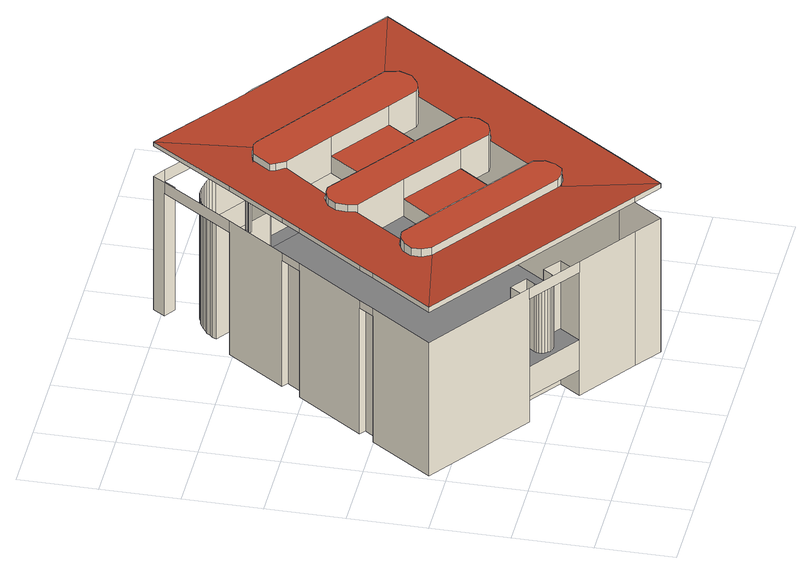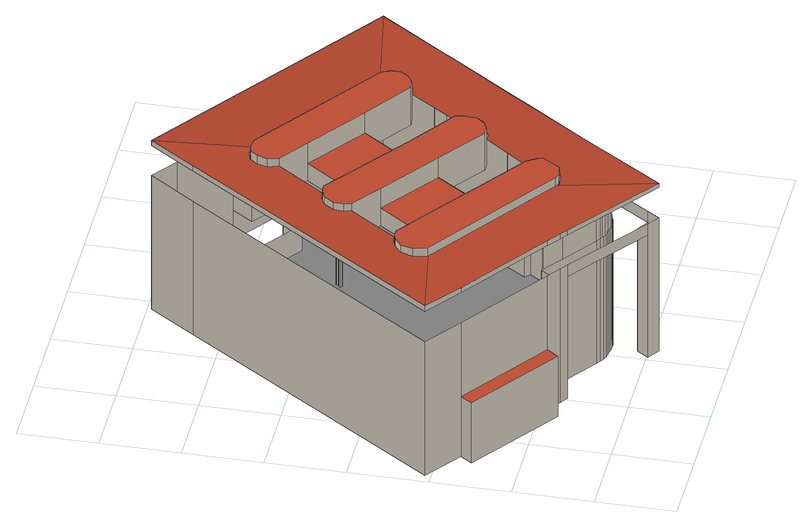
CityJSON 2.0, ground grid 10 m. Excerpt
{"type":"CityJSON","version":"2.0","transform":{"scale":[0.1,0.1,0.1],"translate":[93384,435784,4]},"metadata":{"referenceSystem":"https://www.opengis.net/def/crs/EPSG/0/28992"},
"CityObjects":{
"building1":{"type":"Building","children":["building1-1","building1-2"]},
"building1-1":{"type":"BuildingPart","parents":["building1"],"geometry":[{"type":"MultiSurface","lod":"2","boundaries":[[[0,1,2,3]],[[4,5,6,7]],[[7,6,8,9]],[[10,11,5,4]],[[11,10,12,13]],[[13,12,14,15]],[[9,8,16,17]],[[18,19,17,16]],[[15,14,19,18]],[[20,21,22,23]],[[21,20,24,25]],[[25,24,26,27]],[[27,26,28,29]],[[29,28,30,31]],[[32,33,31,30]],[[34,35,33,32]],[[23,22,35,34]],[[36,37,38,39]],[[40,41,39,38]],[[42,43,41,40]],[[44,45,43,42]],[[46,47,45,44]],[[48,49,37,36]],[[50,51,49,48]],[[47,46,51,50]],[[52,53,54,55]],[[56,57,55,54]],[[58,59,57,56]],[[60,61,59,58]],[[62,63,61,60]],[[64,65,53,52]],[[66,67,65,64]],[[63,62,67,66]],[[68,69,70,71]],[[72,73,74,75]],[[73,72,76,77]],[[78,79,77,76]],[[80,81,79,78]],[[82,83,81,80]],[[84,85,83,82]],[[86,87,85,84]],[[88,89,87,86]],[[90,91,89,88]],[[92,93,91,90]],[[94,95,93,92]],[[96,97,95,94]],[[98,99,97,96]],[[100,101,99,98]],[[102,103,101,100]],[[104,105,103,102]],[[106,107,105,104]],[[108,109,107,106]],[[110,111,109,108]],[[112,113,111,110]],[[114,115,113,112]],[[116,117,115,114]],[[117,116,118,119]],[[120,121,122,123]],[[121,120,124,125]],[[126,127,125,124]],[[128,129,130,131]],[[132,133,131,130]],[[134,135,133,132]],[[136,137,138,139]],[[140,141,139,138]],[[142,143,141,140]],[[144,145,146,147]],[[148,149,150,151]],[[152,153,69,68]],[[154,155,156,157]],[[158,159,155,154]],[[160,161,159,158]],[[162,163,161,160]],[[164,165,163,162]],[[166,167,165,164]],[[168,169,167,166]],[[170,171,169,168]],[[172,173,171,170]],[[174,175,173,172]],[[176,177,175,174]],[[177,176,178,179]],[[179,178,180,181]],[[181,180,182,183]],[[184,185,151,150]],[[157,156,147,146]],[[186,187,183,182]],[[188,189,185,184]],[[190,191,187,186]],[[192,193,194,195]],[[196,197,198,199]],[[200,201,202,203]],[[204,205,201,200]],[[123,122,119,118]],[[205,204,206,207]],[[207,206,208,209]],[[209,208,210,211]],[[211,210,212,213]],[[213,212,214,215]],[[215,214,3,2]],[[153,216,70,69]],[[217,218,1,0]],[[219,220,218,217]],[[221,222,220,219]],[[126,129,128,223,224,127]],[[134,137,136,225,226,135]],[[142,227,228,229,143]],[[216,153,152,230,231]],[[135,226,223,128]],[[143,229,225,136]],[[127,224,230,152]],[[232,233,234,235]],[[236,237,238,239]],[[239,238,240,241]],[[242,243,244,245]],[[235,234,237,236]],[[245,244,233,232]],[[246,75,74,247,248]],[[70,216,231,249,71]],[[250,246,248,251,252]],[[253,254,255,256,257]],[[71,249,247,74]],[[252,251,256,255]],[[241,240,258,259]],[[259,258,260,261]],[[261,260,262,263]],[[264,265,266,267]],[[263,262,265,264]],[[268,269,270,271]],[[271,270,253,257]],[[272,273,267,266]],[[274,275,273,272]],[[276,190,145,277]],[[190,276,228,227,189,188,191]],[[145,144,149,148,278,279,277]],[[191,188,149,144]],[[279,278,269,268]],[[280,281,275,274]],[[243,242,281,280]],[[282,283,284,285]],[[286,287,288,289]],[[290,203,202,285,284]],[[291,289,288,222,221]],[[290,284,289,291]],[[292,293,294,295]],[[293,292,296,297]],[[297,296,298,299]],[[299,298,300,301]],[[301,300,302,303]],[[304,305,306,307]],[[308,309,307,306]],[[310,311,309,308]],[[312,313,311,310]],[[314,315,313,312]],[[316,195,194,315,314]],[[317,295,294,199,198]],[[317,198,195,316]],[[282,303,302,318,283]],[[304,287,286,319,305]],[[283,318,319,286]],[[320,321,322,323]],[[324,325,321,320]],[[325,324,326,327]],[[327,326,328,329]],[[329,328,330,331]],[[332,333,334,335]],[[336,337,335,334]],[[338,339,337,336]],[[340,341,339,338]],[[342,343,341,340]],[[323,322,343,342]],[[196,331,330,344,197]],[[332,193,192,345,333]],[[197,344,345,192]],[[198,197,192,195]],[[3,214,212,210,208,206,204,200,203,290,291,221,219,217,0]],[[346,347,348,349,350,351,240,238,237,234,233,244,243,352,353,354,355,356,357,358,359,360,361,362,363,364]],[[260,258,240,351,365,266,265,262]],[[366,367,368,369,370,371,372,373,374,375,376,274,272,266,365,377,378,379,380,381,382]],[[376,352,243,280,274]],[[284,283,286,289]],[[305,319,318,302,300,298,296,292,295,317,316,314,312,310,308,306]],[[345,344,330,328,326,324,320,323,342,340,338,336,334,333]],[[92,90,88,86,84,82,80,78,76,72,75,246,250,254,253,270,269,278,148,151,185,189,227,142,140,138,137,134,132,130,129,126,124,120,123,118,116,114,112,110,108,106,104,102,100,98,96,94]]],"semantics":{"surfaces":[{"type":"WallSurface"},{"type":"GroundSurface"},{"type":"RoofSurface"}],"values":[0,0,0,0,0,0,0,0,0,0,0,0,0,0,0,0,0,0,0,0,0,0,0,0,0,0,0,0,0,0,0,0,0,0,0,0,0,0,0,0,0,0,0,0,0,0,0,0,0,0,0,0,0,0,0,0,0,0,0,0,0,0,0,0,0,0,0,0,0,0,0,0,0,0,0,0,0,0,0,0,0,0,0,0,0,0,0,0,0,0,0,0,0,0,0,0,0,0,0,1,0,0,0,0,0,0,0,0,0,0,0,0,0,0,0,0,0,0,0,0,0,0,0,0,0,0,0,0,0,0,0,0,0,0,0,0,0,0,0,0,0,0,0,0,0,0,0,0,0,0,0,0,0,0,0,0,0,0,0,0,0,0,0,0,0,0,0,0,0,0,0,0,0,2,2,2,2,2,2,2,2,2,1]}}]},
"building1-2":{"type":"BuildingPart","parents":["building1"],"geometry":[{"type":"MultiSurface","lod":"2","boundaries":[[[383,252,255,384]],[[255,254,385,384]],[[386,383,384,385]],[[250,252,383,386]],[[250,386,385,254]]],"semantics":{"surfaces":[{"type":"RoofSurface"},{"type":"WallSurface"},{"type":"GroundSurface"}],"values":[0,1,1,1,2]}}]}
},
"vertices":[
[471,339,248],[471,339,195],[476,355,195],[476,355,249],[492,270,239],[492,270,195],[493,269,195],[493,269,239],[495,269,195],[495,269,239],[492,272,239],[492,272,195],[493,273,239],[493,273,195],[494,273,239],[494,273,195],[496,270,195],[496,270,239],[496,272,195],[496,272,239],[489,267,239],[489,267,195],[489,265,195],[489,265,239],[490,268,239],[490,268,195],[491,269,239],[491,269,195],[492,268,239],[492,268,195],[493,266,239],[493,266,195],[492,265,239],[492,265,195],[490,265,239],[490,265,195],[195,482,195],[195,482,239],[195,481,239],[195,481,195],[194,480,239],[194,480,195],[193,480,239],[193,480,195],[192,481,239],[192,481,195],[191,482,239],[191,482,195],[194,483,195],[194,483,239],[192,483,195],[192,483,239],[191,478,195],[191,478,239],[192,477,239],[192,477,195],[191,476,239],[191,476,195],[189,475,239],[189,475,195],[188,476,239],[188,476,195],[188,478,239],[188,478,195],[190,479,195],[190,479,239],[189,479,195],[189,479,239],[284,587,179],[284,587,2],[294,602,2],[294,602,179],[394,522,2],[394,522,179],[397,526,179],[397,526,2],[406,513,2],[406,513,179],[392,493,2],[392,493,179],[319,545,2],[319,545,179],[314,548,2],[314,548,179],[309,551,2],[309,551,179],[304,553,2],[304,553,179],[299,554,2],[299,554,179],[294,555,2],[294,555,179],[288,556,2],[288,556,179],[283,556,2],[283,556,179],[278,556,2],[278,556,179],[272,555,2],[272,555,179],[267,553,2],[267,553,179],[262,552,2],[262,552,179],[257,549,2],[257,549,179],[253,546,2],[253,546,179],[248,543,2],[248,543,179],[244,540,2],[244,540,179],[241,536,2],[241,536,179],[237,532,2],[237,532,179],[235,527,2],[235,527,179],[279,496,2],[279,496,179],[209,501,2],[209,501,179],[258,467,179],[258,467,2],[210,502,2],[210,502,179],[206,505,2],[206,505,179],[154,431,184],[154,431,2],[161,425,2],[161,425,184],[144,401,2],[144,401,184],[137,406,2],[137,406,184],[76,321,184],[76,321,2],[84,315,2],[84,315,184],[70,297,2],[70,297,184],[63,302,2],[63,302,184],[207,81,82],[207,81,180],[226,108,180],[226,108,82],[207,81,2],[207,81,39],[226,108,39],[226,108,2],[269,597,179],[269,597,2],[196,113,180],[196,113,82],[204,124,82],[204,124,180],[194,111,180],[194,111,82],[191,109,180],[191,109,82],[187,108,180],[187,108,82],[184,108,180],[184,108,82],[180,109,180],[180,109,82],[177,110,180],[177,110,82],[175,113,180],[175,113,82],[173,116,180],[173,116,82],[171,119,180],[171,119,82],[171,123,180],[171,123,82],[172,126,180],[172,126,82],[173,129,180],[173,129,82],[181,140,180],[181,140,82],[160,155,39],[160,155,2],[160,155,180],[160,155,82],[141,128,39],[141,128,2],[141,128,180],[141,128,82],[288,188,220],[288,188,195],[333,251,195],[333,251,220],[212,242,195],[212,242,220],[258,305,220],[258,305,195],[261,460,247],[261,460,195],[268,449,195],[268,449,247],[258,467,247],[258,467,195],[275,491,248],[275,491,195],[285,493,249],[285,493,195],[292,494,249],[292,494,195],[299,491,249],[299,491,195],[471,372,249],[471,372,195],[279,612,2],[459,330,248],[459,330,195],[449,327,247],[449,327,195],[442,327,247],[442,327,195],[154,431,195],[206,505,195],[76,321,195],[137,406,195],[7,222,2],[7,222,195],[63,302,195],[269,597,195],[279,612,195],[76,321,239],[76,321,246],[137,406,246],[137,406,239],[154,431,239],[154,431,246],[206,505,245],[206,505,239],[279,612,245],[279,612,239],[7,222,239],[7,222,246],[63,302,246],[63,302,239],[407,519,2],[397,526,195],[407,519,195],[294,602,195],[424,507,2],[424,507,195],[424,507,89],[587,392,2],[540,426,2],[540,426,89],[540,426,195],[587,392,195],[397,526,245],[397,526,239],[407,519,246],[407,519,239],[424,507,246],[424,507,239],[540,426,239],[540,426,246],[587,392,247],[587,392,239],[315,5,195],[315,5,2],[357,64,2],[357,64,195],[357,64,246],[357,64,239],[315,5,246],[315,5,239],[141,128,195],[207,81,195],[281,29,2],[281,29,195],[281,29,246],[281,29,239],[285,346,195],[285,346,220],[328,407,220],[328,407,195],[361,292,220],[361,292,195],[405,353,195],[405,353,220],[328,407,247],[405,353,247],[193,359,248],[193,359,195],[195,348,195],[195,348,248],[194,374,248],[194,374,195],[202,384,248],[202,384,195],[214,390,248],[214,390,195],[224,390,248],[224,390,195],[398,265,195],[398,265,248],[401,256,248],[401,256,195],[400,243,248],[400,243,195],[391,230,248],[391,230,195],[378,225,248],[378,225,195],[369,224,248],[369,224,195],[333,251,248],[258,305,248],[285,346,248],[361,292,248],[120,255,249],[120,255,195],[126,243,195],[126,243,249],[120,267,249],[120,267,195],[127,277,249],[127,277,195],[139,284,249],[139,284,195],[150,285,249],[150,285,195],[325,162,195],[325,162,249],[329,148,249],[329,148,195],[325,135,249],[325,135,195],[317,125,249],[317,125,195],[305,123,249],[305,123,195],[294,125,249],[294,125,195],[212,242,249],[288,188,249],[259,459,239],[256,467,239],[274,492,239],[285,495,239],[292,496,239],[300,493,239],[124,242,239],[118,254,239],[118,268,239],[125,279,239],[139,286,239],[149,287,239],[193,349,239],[191,359,239],[192,374,239],[200,385,239],[214,392,239],[223,392,239],[266,449,239],[473,373,239],[403,256,239],[402,243,239],[392,229,239],[378,223,239],[370,222,239],[327,162,239],[331,148,239],[327,134,239],[318,124,239],[305,121,239],[294,123,239],[478,355,239],[472,338,239],[460,329,239],[449,325,239],[443,325,239],[400,264,239],
[436,522,89],[551,441,89],[551,441,2],[436,522,2]
]}
